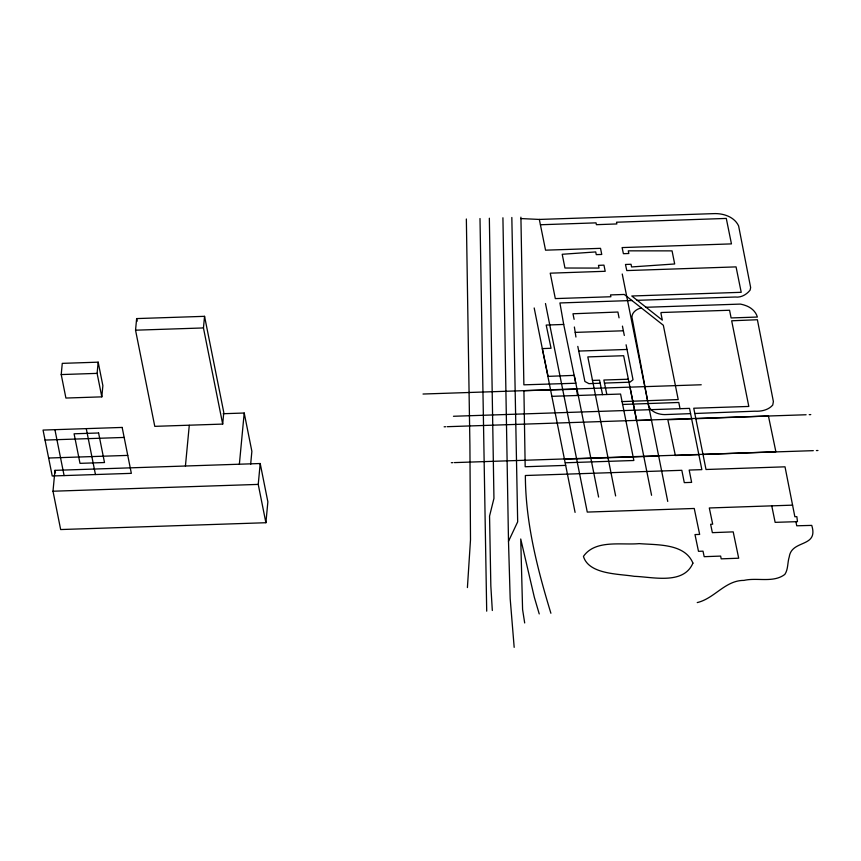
<?xml version="1.0" encoding="UTF-8"?>
<svg xmlns="http://www.w3.org/2000/svg" width="861" height="861" viewBox="0 0 861 861"><rect width="100%" height="100%" fill="white"/><g stroke="black" fill="none" stroke-linecap="round" stroke-linejoin="round"><path stroke-width="1.29" d="M467.415 587.568L470.493 539.869L469.912 445.471L466.35 218.995M61.217 374.567L62.272 363.364L98.176 362.169L102.868 385.653L101.813 396.856L65.91 398.051L61.217 374.567L97.11 373.373L101.813 396.856M52.995 491.222L54.964 470.354L260.205 463.519L267.868 501.845L265.898 522.724L60.657 529.547L52.995 491.222L258.235 484.399L265.898 522.724M97.11 373.373L98.176 362.169M135.543 330.193L136.641 318.581L204.552 316.331L223.785 412.473L222.687 424.086L154.776 426.346L135.543 330.193L203.454 327.944L222.687 424.086M185.427 466.016L189.28 425.312M203.454 327.944L204.552 316.331M239.369 464.219L244.212 413.022L223.16 413.721M250.637 464.466L251.875 451.336L244.212 413.022M258.235 484.399L260.205 463.519M514.178 647.354L510.175 598.589L508.496 541.332L517.676 521.831L511.832 217.478M697.238 602.582C714.565 598.513 725.166 580.271 743.958 580.4C757.12 577.3 773.361 583.177 784.812 574.427C788.332 569.325 787.385 562.534 789.268 556.776C791.808 539.287 818.768 547.919 811.74 525.393L796.737 525.791L795.919 521.701L775.137 522.347L771.757 505.848L709.303 507.968L712.693 524.166L710.626 524.284L712.37 532.658L733.206 531.872L738.695 558.219L721.195 558.843L720.646 556.088L704.19 556.68L703.006 551.169L698.486 551.32L694.988 534.573L699.659 534.423L694.246 508.474L587.267 512.08L545.476 303.524M641.434 307.969C636.225 308.862 630.241 313.619 632.383 319.474L647.59 400.688L678.21 399.569L663.336 325.243L624.247 294.462L610.514 294.914L610.88 296.744L555.313 298.595L550.233 273.174L605.197 271.29L603.959 265.134L598.481 265.371L599.03 268.083L564.956 268.019L562.211 254.275L595.715 251.929L596.264 254.63L601.753 254.447L600.526 248.345L545.551 250.174L539.33 219.437L520.937 218.565L520.883 217.176M795.919 521.701L797.469 521.605L796.855 516.665L794.854 516.729L785.017 466.823L706.009 469.503L693.751 408.232L748.812 406.446L731.678 320.787L757.389 319.732L773.382 401.56L772.737 405.057C768.421 410.051 761.264 411.569 754.925 411.203L694.805 413.495M645.998 307.28L740.288 304.094A21.267 13.894 5.4 0 1 745.099 305.364C750.674 307.14 755.764 311.251 757.368 317.052L731.107 317.935L729.568 310.251L661.388 312.511L660.861 312.877L662.313 320.12L631.791 296.001L741.213 292.31L736.058 266.888L626.786 270.58L625.484 264.467L631.048 264.284L631.587 266.942L674.68 263.972L672.064 250.874L628.293 250.842L628.821 253.5L623.407 253.683L622.105 247.581L731.452 243.889L726.286 218.425L616.519 222.224L616.863 223.946L596.393 224.678L596.027 222.859L540.471 224.753M520.937 218.565L523.875 384.824L575.761 383.242L563.697 324.446L546.197 325.071L551.062 348.264L542.322 348.608L548.102 376.375L574.255 375.364L598.599 497.045M602.539 394.65L600.182 383.231L588.913 383.651L584.888 381.455L577.796 346.391M690.576 413.635L666.715 414.528C659.386 415.11 649.172 411.988 648.161 403.551L622.492 404.455M698.852 454.619L691.631 418.855L667.835 419.748L675.358 455.501L698.852 454.619L701.855 469.643L689.177 470.063L691.631 482.375L684.291 482.623L681.826 470.31L525.361 475.509C525.501 522.466 537.296 568.583 550.9 613.258M695.849 418.715L768.432 416.003L775.879 451.756L703.006 454.479M600.182 383.231L599.568 380.175L592.519 380.411L587.815 356.906L623.655 355.722L628.358 379.217L603.873 380.024L604.476 383.08L629.918 382.187L633.018 379.755L626.098 344.777M621.922 401.592L647.59 400.688M648.161 403.551L678.791 402.474L680.029 408.684M539.33 219.437L713.306 213.646C722.96 213.119 734.261 216.638 738.609 225.905L750.641 287.531L750.114 290.125C746.552 294.591 741.073 297.809 735.219 297.023L637.065 300.328M632.168 300.5L559.919 302.954L563.697 324.446M574.373 327.008L575.223 332.389L623.375 330.785M578.732 351.062L627.034 349.458M423.02 394.026L701.241 384.77M552.019 396.329L620.566 394.047L633.857 460.495L565.311 462.777M453.456 416.272L689.532 408.372L691.631 418.855M45.052 440.068L124.167 437.442M444.136 426.798L445.686 426.744M447.236 426.69L806.111 414.754M809.222 414.647L810.771 414.604M651.39 420.05L636.623 420.545L630.015 387.138M48.647 458.02L127.762 455.394M451.325 462.701L452.864 462.648M454.425 462.605L813.301 450.658M816.4 450.561L817.95 450.507M564.439 459.193L658.59 456.061M565.677 465.392L525.178 466.737L523.918 390.668L576.504 389.215L577.537 395.479M771.757 505.848L792.604 505.149M539.234 613.936L534.347 597.34L520.733 538.986L522.584 609.48L524.683 622.955M604.476 383.08L606.844 394.51M622.245 274.013L667.738 501.425M622.438 326.104L624.311 335.467M619.059 317.838L617.897 312.026L572.985 313.77L574.104 319.334M628.229 378.592L651.573 495.279M592.4 379.787L615.637 495.947M534.186 307.969L575.083 512.381M136.641 318.581L137.168 321.218M86.261 428.627L95.453 474.54M54.921 429.671L64.101 475.584M54.964 470.354L55.481 472.904M575.223 332.389L575.923 337.028M492.32 610.492L490.835 585.943L489.554 516.073L493.945 498.422L489.349 218.22M486.702 611.17L479.997 218.533M508.496 541.332L502.921 217.779M692.922 563.105C683.645 585.082 652.789 576.924 634.245 576.321C619.091 573.76 588.87 574.642 583.435 556.389C595.317 539.33 621.212 545.282 639.206 543.625C657.244 545.078 684.775 543.313 692.922 563.105M122.165 427.433L43.05 430.07L52.23 475.982L131.346 473.346L122.165 427.433M98.595 432.986L74.089 433.793L79.998 463.347L104.504 462.54L98.595 432.986"/></g></svg>
